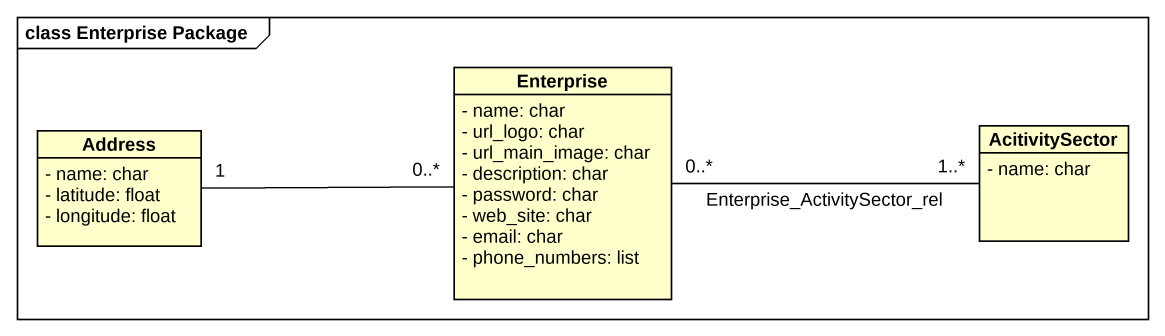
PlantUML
@startuml
mainframe class Enterprise Package
hide circle
hide empty members
skinparam classAttributeIconSize 0
class Enterprise {
  - name: char
  - url_logo: char
  - url_main_image: char
  - description: char
  - password: char
  - web_site: char
  - email: char
  - phone_numbers: list
}
class Address {
  - name: char
  - latitude: float
  - longitude: float
}
class AcitivitySector {
  - name: char
}
Address "1" -right- "0..*" Enterprise
AcitivitySector "1..*" -left- "0..*" Enterprise : Enterprise_ActivitySector_rel
@enduml
